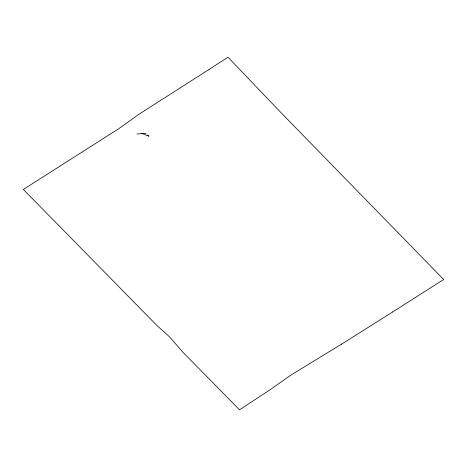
<?xml version="1.0" encoding="UTF-8"?>
<svg xmlns="http://www.w3.org/2000/svg" width="467" height="467" viewBox="0 0 467 467"><rect width="100%" height="100%" fill="white"/><g stroke="black" fill="none" stroke-linecap="round" stroke-linejoin="round"><path stroke-width="0.7" d="M209.093 69.431L138.366 114.625L118.542 128.839L23.35 189.45L157.064 325.645L169.305 336.596L183.146 352.492L239.53 409.798L270.656 389.373L290.392 375.421L341.371 344.272M209.117 69.42L227.972 57.202L281.718 113.405L443.65 279.494L392.694 311.95M392.677 311.962L341.389 344.261M136.983 133.965L146.089 133.381M141.542 133.299L148.955 136.206L147.274 135.062"/></g></svg>
